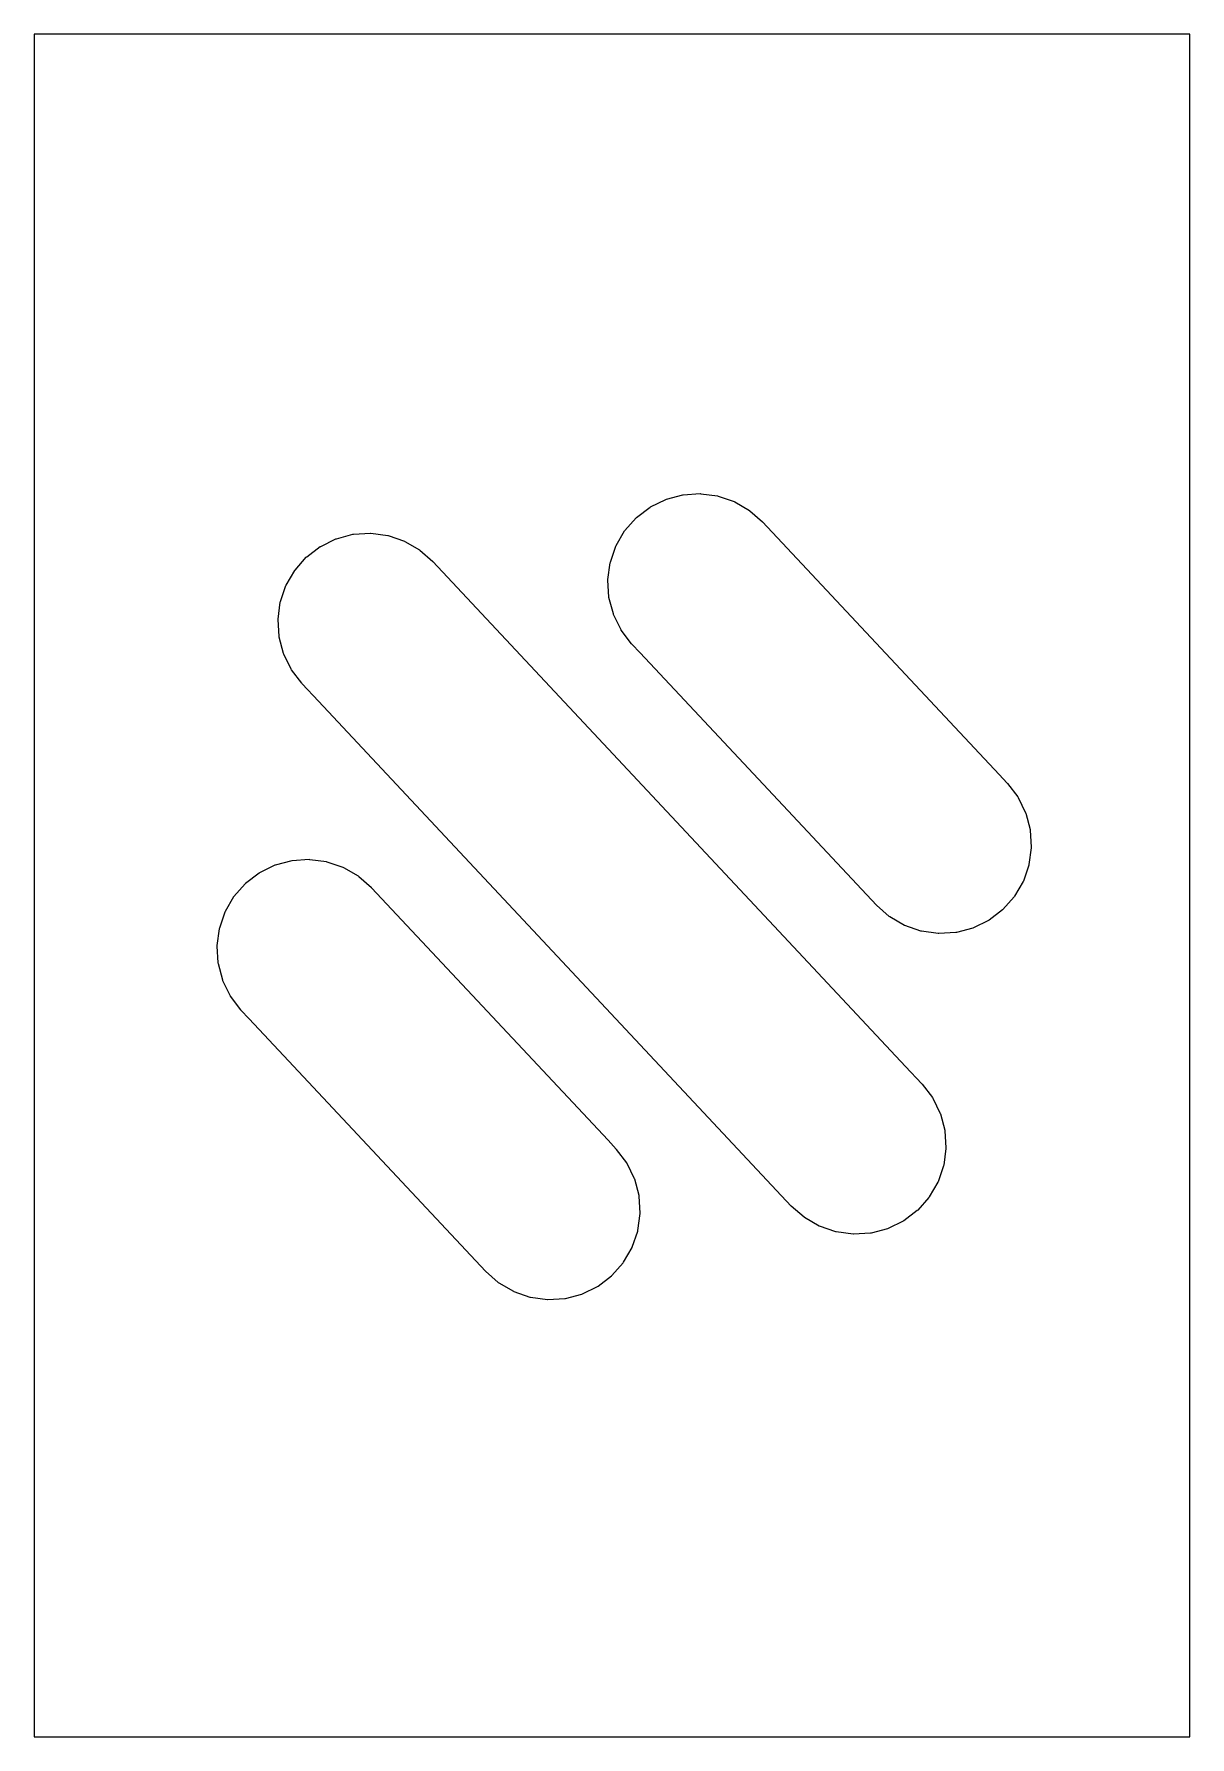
# Model space of a CAD drawing. Header units: metres. Extents: x -18.5 to 13.8, y -1.1 to 46.5.
import ezdxf

# ---------------------------------------------------------------- set-up
doc = ezdxf.new("R2010")
doc.units = ezdxf.units.M

msp = doc.modelspace()

# ---------------------------------------------------------------- linework, layer by layer
for p, q in [((-16.698, 46.5), (-18.55, 46.5)), ((-18.55, 46.5), (-18.55, 46.136)), ((-13.348, 46.5), (-16.698, 46.5)), ((-13.215, 46.5), (-13.348, 46.5)), ((-13.027, 46.5), (-13.215, 46.5)), ((-12.791, 46.5), (-13.027, 46.5)), ((-12.524, 46.5), (-12.791, 46.5)), ((-12.247, 46.5), (-12.524, 46.5)), ((-11.988, 46.5), (-12.247, 46.5)), ((-11.771, 46.5), (-11.988, 46.5)), ((-11.618, 46.5), (-11.771, 46.5)), ((-11.539, 46.5), (-11.618, 46.5)), ((-0.109, 46.5), (-11.539, 46.5)), ((10.837, 46.5), (-0.109, 46.5)), ((10.946, 46.5), (10.837, 46.5)), ((10.837, 46.5), (10.837, 46.5)), ((11.12, 46.5), (10.946, 46.5)), ((11.343, 46.5), (11.12, 46.5)), ((11.595, 46.5), (11.343, 46.5)), ((11.852, 46.5), (11.595, 46.5)), ((12.089, 46.5), (11.852, 46.5)), ((12.287, 46.5), (12.089, 46.5)), ((12.435, 46.5), (12.287, 46.5)), ((13.75, 46.5), (12.435, 46.5)), ((13.75, 43.137), (13.75, 46.5)), ((-18.55, 46.136), (-18.55, 45.651)), ((-18.55, 45.651), (-18.55, 45.607)), ((-18.55, 45.607), (-18.55, 45.514)), ((-18.55, 45.514), (-18.55, 45.376)), ((-18.55, 45.376), (-18.55, 45.199)), ((-18.55, 45.199), (-18.55, 42.146)), ((13.75, 41.016), (13.75, 43.137)), ((-18.55, 42.146), (-18.55, 42.069)), ((-18.55, 42.069), (-18.55, 41.974)), ((-18.55, 41.974), (-18.55, 40.394)), ((13.75, 11.907), (13.75, 41.016)), ((-18.55, 40.394), (-18.55, 40.347)), ((-18.55, 40.347), (-18.55, 40.296)), ((-18.55, 40.296), (-18.55, 40.247)), ((-18.55, 40.247), (-18.55, 40.203)), ((-18.55, 40.203), (-18.55, 40.057)), ((-18.55, 40.057), (-18.55, 38.814)), ((-18.55, 38.814), (-18.55, 38.547)), ((-18.55, 38.547), (-18.55, 37.789)), ((-18.55, 37.789), (-18.55, 7.314)), ((-1.322, 33.285), (-0.897, 33.494)), ((-0.897, 33.494), (-0.881, 33.499)), ((-0.881, 33.499), (-0.424, 33.621)), ((-0.424, 33.621), (-0.407, 33.622)), ((-0.407, 33.622), (0.065, 33.653)), ((0.065, 33.653), (0.082, 33.651)), ((0.082, 33.651), (0.551, 33.589)), ((0.551, 33.589), (0.567, 33.584)), ((0.567, 33.584), (1.015, 33.431)), ((1.015, 33.431), (1.029, 33.423)), ((1.029, 33.423), (1.44, 33.186)), ((-2.038, 32.623), (-1.725, 32.98)), ((-1.725, 32.98), (-1.713, 32.989)), ((-1.713, 32.989), (-1.337, 33.278)), ((-1.337, 33.278), (-1.322, 33.285)), ((1.44, 33.186), (1.452, 33.176)), ((1.452, 33.176), (1.808, 32.863)), ((1.808, 32.863), (8.415, 25.806)), ((-10.54, 32.18), (-10.115, 32.39)), ((-10.115, 32.39), (-10.099, 32.394)), ((-10.099, 32.394), (-9.641, 32.517)), ((-9.641, 32.517), (-9.625, 32.518)), ((-9.625, 32.518), (-9.152, 32.549)), ((-9.152, 32.549), (-9.136, 32.547)), ((-9.136, 32.547), (-8.666, 32.485)), ((-8.666, 32.485), (-8.651, 32.479)), ((-8.651, 32.479), (-8.202, 32.327)), ((-2.286, 32.201), (-2.049, 32.611)), ((-2.049, 32.611), (-2.038, 32.623)), ((-10.93, 31.885), (-10.554, 32.173)), ((-10.554, 32.173), (-10.54, 32.18)), ((-8.202, 32.327), (-8.188, 32.319)), ((-8.188, 32.319), (-7.778, 32.082)), ((-7.778, 32.082), (-7.766, 32.071)), ((-7.766, 32.071), (-7.409, 31.759)), ((-2.446, 31.738), (-2.294, 32.187)), ((-2.294, 32.187), (-2.286, 32.201)), ((-11.503, 31.096), (-11.266, 31.507)), ((-11.266, 31.507), (-11.256, 31.519)), ((-11.256, 31.519), (-10.943, 31.875)), ((-10.943, 31.875), (-10.93, 31.885)), ((-7.409, 31.759), (5.804, 17.645)), ((-2.513, 31.253), (-2.451, 31.723)), ((-2.451, 31.723), (-2.446, 31.738)), ((-11.664, 30.634), (-11.511, 31.082)), ((-11.511, 31.082), (-11.503, 31.096)), ((-2.515, 31.237), (-2.513, 31.253)), ((-2.485, 30.764), (-2.515, 31.237)), ((-11.731, 30.148), (-11.669, 30.618)), ((-11.669, 30.618), (-11.664, 30.634)), ((-2.484, 30.748), (-2.485, 30.764)), ((-2.361, 30.29), (-2.484, 30.748)), ((-11.733, 30.132), (-11.731, 30.148)), ((-11.702, 29.66), (-11.733, 30.132)), ((-2.357, 30.274), (-2.361, 30.29)), ((-2.147, 29.849), (-2.357, 30.274)), ((-11.701, 29.643), (-11.702, 29.66)), ((-11.579, 29.186), (-11.701, 29.643)), ((-2.14, 29.835), (-2.147, 29.849)), ((-1.852, 29.459), (-2.14, 29.835)), ((-2.14, 29.835), (-2.14, 29.835)), ((-11.574, 29.17), (-11.579, 29.186)), ((-11.365, 28.745), (-11.574, 29.17)), ((-1.842, 29.446), (-1.852, 29.459)), ((-1.614, 29.203), (-1.842, 29.446)), ((4.993, 22.146), (-1.614, 29.203)), ((-11.358, 28.73), (-11.365, 28.745)), ((-11.069, 28.354), (-11.358, 28.73)), ((-11.059, 28.341), (-11.069, 28.354)), ((-11.069, 28.354), (-11.069, 28.354)), ((-10.604, 27.855), (-11.059, 28.341)), ((2.609, 13.741), (-10.604, 27.855)), ((8.415, 25.806), (8.643, 25.563)), ((8.643, 25.563), (8.653, 25.55)), ((8.653, 25.55), (8.941, 25.174)), ((8.941, 25.174), (8.948, 25.16)), ((8.948, 25.16), (9.158, 24.735)), ((9.158, 24.735), (9.162, 24.719)), ((9.162, 24.719), (9.284, 24.261)), ((9.284, 24.261), (9.285, 24.245)), ((9.285, 24.245), (9.316, 23.772)), ((-11.35, 23.392), (-11.808, 23.269)), ((-11.334, 23.393), (-11.35, 23.392)), ((-10.861, 23.424), (-11.334, 23.393)), ((-10.845, 23.422), (-10.861, 23.424)), ((-10.375, 23.36), (-10.845, 23.422)), ((-10.359, 23.354), (-10.375, 23.36)), ((-9.911, 23.202), (-10.359, 23.354)), ((9.314, 23.756), (9.252, 23.286)), ((9.316, 23.772), (9.314, 23.756)), ((-12.263, 23.048), (-12.639, 22.76)), ((-12.248, 23.055), (-12.263, 23.048)), ((-11.823, 23.265), (-12.248, 23.055)), ((-11.808, 23.269), (-11.823, 23.265)), ((-9.897, 23.194), (-9.911, 23.202)), ((-9.487, 22.957), (-9.897, 23.194)), ((-9.474, 22.946), (-9.487, 22.957)), ((-9.118, 22.634), (-9.474, 22.946)), ((9.247, 23.271), (9.095, 22.822)), ((9.252, 23.286), (9.247, 23.271)), ((-12.975, 22.382), (-13.212, 21.971)), ((-12.964, 22.394), (-12.975, 22.382)), ((-12.652, 22.75), (-12.964, 22.394)), ((-12.639, 22.76), (-12.652, 22.75)), ((-2.511, 15.577), (-9.118, 22.634)), ((8.839, 22.386), (8.526, 22.03)), ((8.849, 22.398), (8.839, 22.386)), ((9.086, 22.808), (8.849, 22.398)), ((9.095, 22.822), (9.086, 22.808)), ((-13.22, 21.957), (-13.372, 21.509)), ((-13.212, 21.971), (-13.22, 21.957)), ((5.349, 21.833), (4.993, 22.146)), ((8.513, 22.02), (8.137, 21.731)), ((8.526, 22.03), (8.513, 22.02)), ((-13.378, 21.493), (-13.44, 21.023)), ((-13.372, 21.509), (-13.378, 21.493)), ((5.361, 21.823), (5.349, 21.833)), ((5.771, 21.586), (5.361, 21.823)), ((5.785, 21.578), (5.771, 21.586)), ((6.234, 21.425), (5.785, 21.578)), ((6.249, 21.42), (6.234, 21.425)), ((7.682, 21.51), (7.224, 21.388)), ((7.698, 21.515), (7.682, 21.51)), ((8.123, 21.724), (7.698, 21.515)), ((8.137, 21.731), (8.123, 21.724)), ((-13.44, 21.023), (-13.442, 21.007)), ((-13.442, 21.007), (-13.411, 20.535)), ((6.719, 21.358), (6.249, 21.42)), ((6.735, 21.356), (6.719, 21.358)), ((7.208, 21.387), (6.735, 21.356)), ((7.224, 21.388), (7.208, 21.387)), ((-13.411, 20.535), (-13.41, 20.518)), ((-13.41, 20.518), (-13.287, 20.061)), ((-13.287, 20.061), (-13.283, 20.045)), ((-13.283, 20.045), (-13.074, 19.62)), ((-13.074, 19.62), (-13.066, 19.605)), ((-13.066, 19.605), (-12.778, 19.229)), ((-12.778, 19.229), (-12.768, 19.216)), ((-12.768, 19.216), (-12.541, 18.973)), ((-12.541, 18.973), (-5.934, 11.916)), ((5.804, 17.645), (6.259, 17.159)), ((6.259, 17.159), (6.269, 17.146)), ((6.269, 17.146), (6.558, 16.77)), ((6.558, 16.77), (6.565, 16.755)), ((6.565, 16.755), (6.774, 16.33)), ((6.774, 16.33), (6.779, 16.314)), ((6.779, 16.314), (6.901, 15.857)), ((6.901, 15.857), (6.902, 15.84)), ((6.902, 15.84), (6.933, 15.368)), ((-2.284, 15.334), (-2.511, 15.577)), ((-2.274, 15.321), (-2.284, 15.334)), ((-1.985, 14.945), (-2.274, 15.321)), ((6.931, 15.352), (6.869, 14.882)), ((6.933, 15.368), (6.931, 15.352)), ((-1.978, 14.93), (-1.985, 14.945)), ((-1.769, 14.505), (-1.978, 14.93)), ((6.864, 14.866), (6.711, 14.418)), ((6.869, 14.882), (6.864, 14.866)), ((-1.764, 14.489), (-1.769, 14.505)), ((-1.642, 14.032), (-1.764, 14.489)), ((6.703, 14.404), (6.466, 13.993)), ((6.711, 14.418), (6.703, 14.404)), ((-1.641, 14.015), (-1.642, 14.032)), ((-1.61, 13.543), (-1.641, 14.015)), ((6.456, 13.981), (6.143, 13.625)), ((6.466, 13.993), (6.456, 13.981)), ((-1.674, 13.057), (-1.612, 13.527)), ((-1.612, 13.527), (-1.61, 13.543)), ((2.966, 13.429), (2.609, 13.741)), ((2.978, 13.418), (2.966, 13.429)), ((3.388, 13.181), (2.978, 13.418)), ((6.13, 13.615), (5.754, 13.327)), ((6.143, 13.625), (6.13, 13.615)), ((-1.832, 12.593), (-1.679, 13.041)), ((-1.679, 13.041), (-1.674, 13.057)), ((-1.679, 13.041), (-1.679, 13.041)), ((3.402, 13.173), (3.388, 13.181)), ((3.851, 13.021), (3.402, 13.173)), ((3.866, 13.015), (3.851, 13.021)), ((4.336, 12.953), (3.866, 13.015)), ((4.352, 12.951), (4.336, 12.953)), ((4.825, 12.982), (4.352, 12.951)), ((4.841, 12.983), (4.825, 12.982)), ((5.299, 13.106), (4.841, 12.983)), ((5.315, 13.11), (5.299, 13.106)), ((5.74, 13.32), (5.315, 13.11)), ((5.754, 13.327), (5.74, 13.32)), ((-2.077, 12.168), (-1.84, 12.579)), ((-1.84, 12.579), (-1.832, 12.593)), ((-5.934, 11.916), (-5.577, 11.604)), ((-2.4, 11.8), (-2.088, 12.156)), ((-2.088, 12.156), (-2.077, 12.168)), ((13.75, 4.469), (13.75, 11.907)), ((-5.577, 11.604), (-5.565, 11.593)), ((-5.565, 11.593), (-5.155, 11.356)), ((-3.228, 11.285), (-2.804, 11.495)), ((-2.804, 11.495), (-2.789, 11.502)), ((-2.789, 11.502), (-2.413, 11.79)), ((-2.413, 11.79), (-2.4, 11.8)), ((-5.155, 11.356), (-5.141, 11.348)), ((-5.141, 11.348), (-4.692, 11.196)), ((-4.692, 11.196), (-4.677, 11.19)), ((-4.677, 11.19), (-4.207, 11.129)), ((-4.207, 11.129), (-4.191, 11.126)), ((-4.191, 11.126), (-3.718, 11.157)), ((-3.718, 11.157), (-3.702, 11.158)), ((-3.702, 11.158), (-3.244, 11.281)), ((-3.244, 11.281), (-3.228, 11.285)), ((-18.55, 7.314), (-18.55, 6.428)), ((-18.55, 6.428), (-18.55, 5.563)), ((-18.55, 5.563), (-18.55, 5.189)), ((-18.55, 5.189), (-18.55, 5.144)), ((-18.55, 5.144), (-18.55, 3.608)), ((13.75, 2.33), (13.75, 4.469)), ((-18.55, 3.608), (-18.55, 3.519)), ((-18.55, 3.519), (-18.55, 3.449)), ((-18.55, 3.449), (-18.55, 0.423)), ((13.75, -1.1), (13.75, 2.33)), ((-18.55, 0.423), (-18.55, 0.258)), ((-18.55, 0.258), (-18.55, 0.135)), ((-18.55, 0.135), (-18.55, 0.06)), ((-18.55, 0.06), (-18.55, -0.651)), ((-18.55, -0.651), (-18.55, -0.696)), ((-18.55, -0.696), (-18.55, -1.1)), ((-18.55, -1.1), (-17.978, -1.1)), ((-17.978, -1.1), (-16.698, -1.1)), ((-16.698, -1.1), (-13.348, -1.1)), ((-13.348, -1.1), (-13.215, -1.1)), ((-13.215, -1.1), (-13.027, -1.1)), ((-13.027, -1.1), (-12.791, -1.1)), ((-12.791, -1.1), (-12.524, -1.1)), ((-12.524, -1.1), (-12.247, -1.1)), ((-12.247, -1.1), (-11.988, -1.1)), ((-11.988, -1.1), (-11.771, -1.1)), ((-11.771, -1.1), (-11.618, -1.1)), ((-11.618, -1.1), (-11.539, -1.1)), ((-11.539, -1.1), (-0.109, -1.1)), ((-0.109, -1.1), (10.837, -1.1)), ((10.837, -1.1), (10.946, -1.1)), ((10.946, -1.1), (11.12, -1.1)), ((11.12, -1.1), (11.343, -1.1)), ((11.343, -1.1), (11.595, -1.1)), ((11.595, -1.1), (11.852, -1.1)), ((11.852, -1.1), (12.089, -1.1)), ((12.089, -1.1), (12.287, -1.1)), ((12.287, -1.1), (12.435, -1.1)), ((12.435, -1.1), (13.75, -1.1))]:
    msp.add_line(p, q)

doc.saveas('drawing.dxf')
